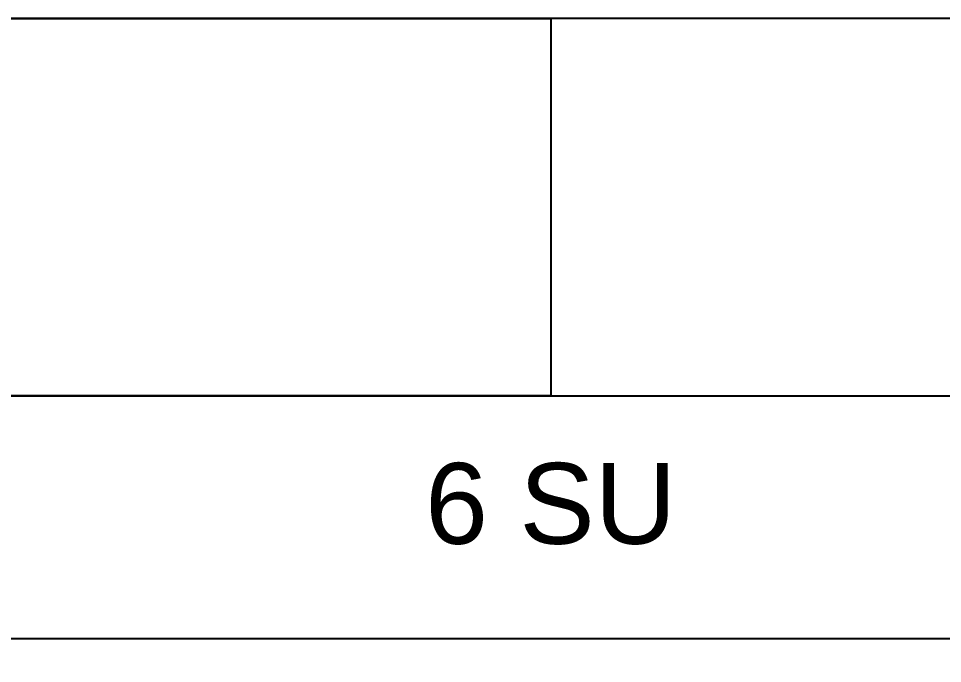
# Model space of a CAD drawing. Header units: millimetres. Extents: x 2151 to 5908, y -441 to 3322.
# Drawn here: x 3440.69 to 3474.95, y 3083.15 to 3107.08 of the extents above; entities that cross this region are included whole.
import ezdxf

# ---------------------------------------------------------------- set-up
doc = ezdxf.new("R2010")
doc.units = ezdxf.units.MM
doc.layers.add('Gehäuse', color=7, linetype='Continuous')
doc.styles.get("Standard").update_dxf_attribs({"font": 'ARIAL.TTF'})

# ---------------------------------------------------------------- blocks, each defined once
blk = doc.blocks.new('Gehäuse_6_TE')
at = {"layer": 'Gehäuse'}
for p, q in [((0, 77), (108, 77)), ((0, 68), (108, 68))]:
    blk.add_line(p, q, dxfattribs=at)
for points in [[(0, 0), (108, 0), (108, 91), (0, 91)], [(0, 91), (54, 91), (54, 77), (0, 77)], [(108, 91), (54, 91), (54, 77), (108, 77)]]:
    blk.add_lwpolyline(points, close=True, dxfattribs=at)
at = {"layer": 'Gehäuse', "insert": (54, 72.986), "char_height": 3, "attachment_point": 5}
blk.add_mtext_dynamic_manual_height_columns('6 SU', width=11.12522, gutter_width=25.4, heights=[0], dxfattribs=at)
blk = doc.blocks.new('STC-0960.01')
blk.add_blockref('Gehäuse_6_TE', (0, 0))
blk = doc.blocks.new('MDT_CAD_STC-096001')
blk.add_blockref('STC-0960.01', (10, 10))

msp = doc.modelspace()

# ---------------------------------------------------------------- block references
msp.add_blockref('MDT_CAD_STC-096001', (3396.423, 3006.082))

doc.saveas('drawing.dxf')
